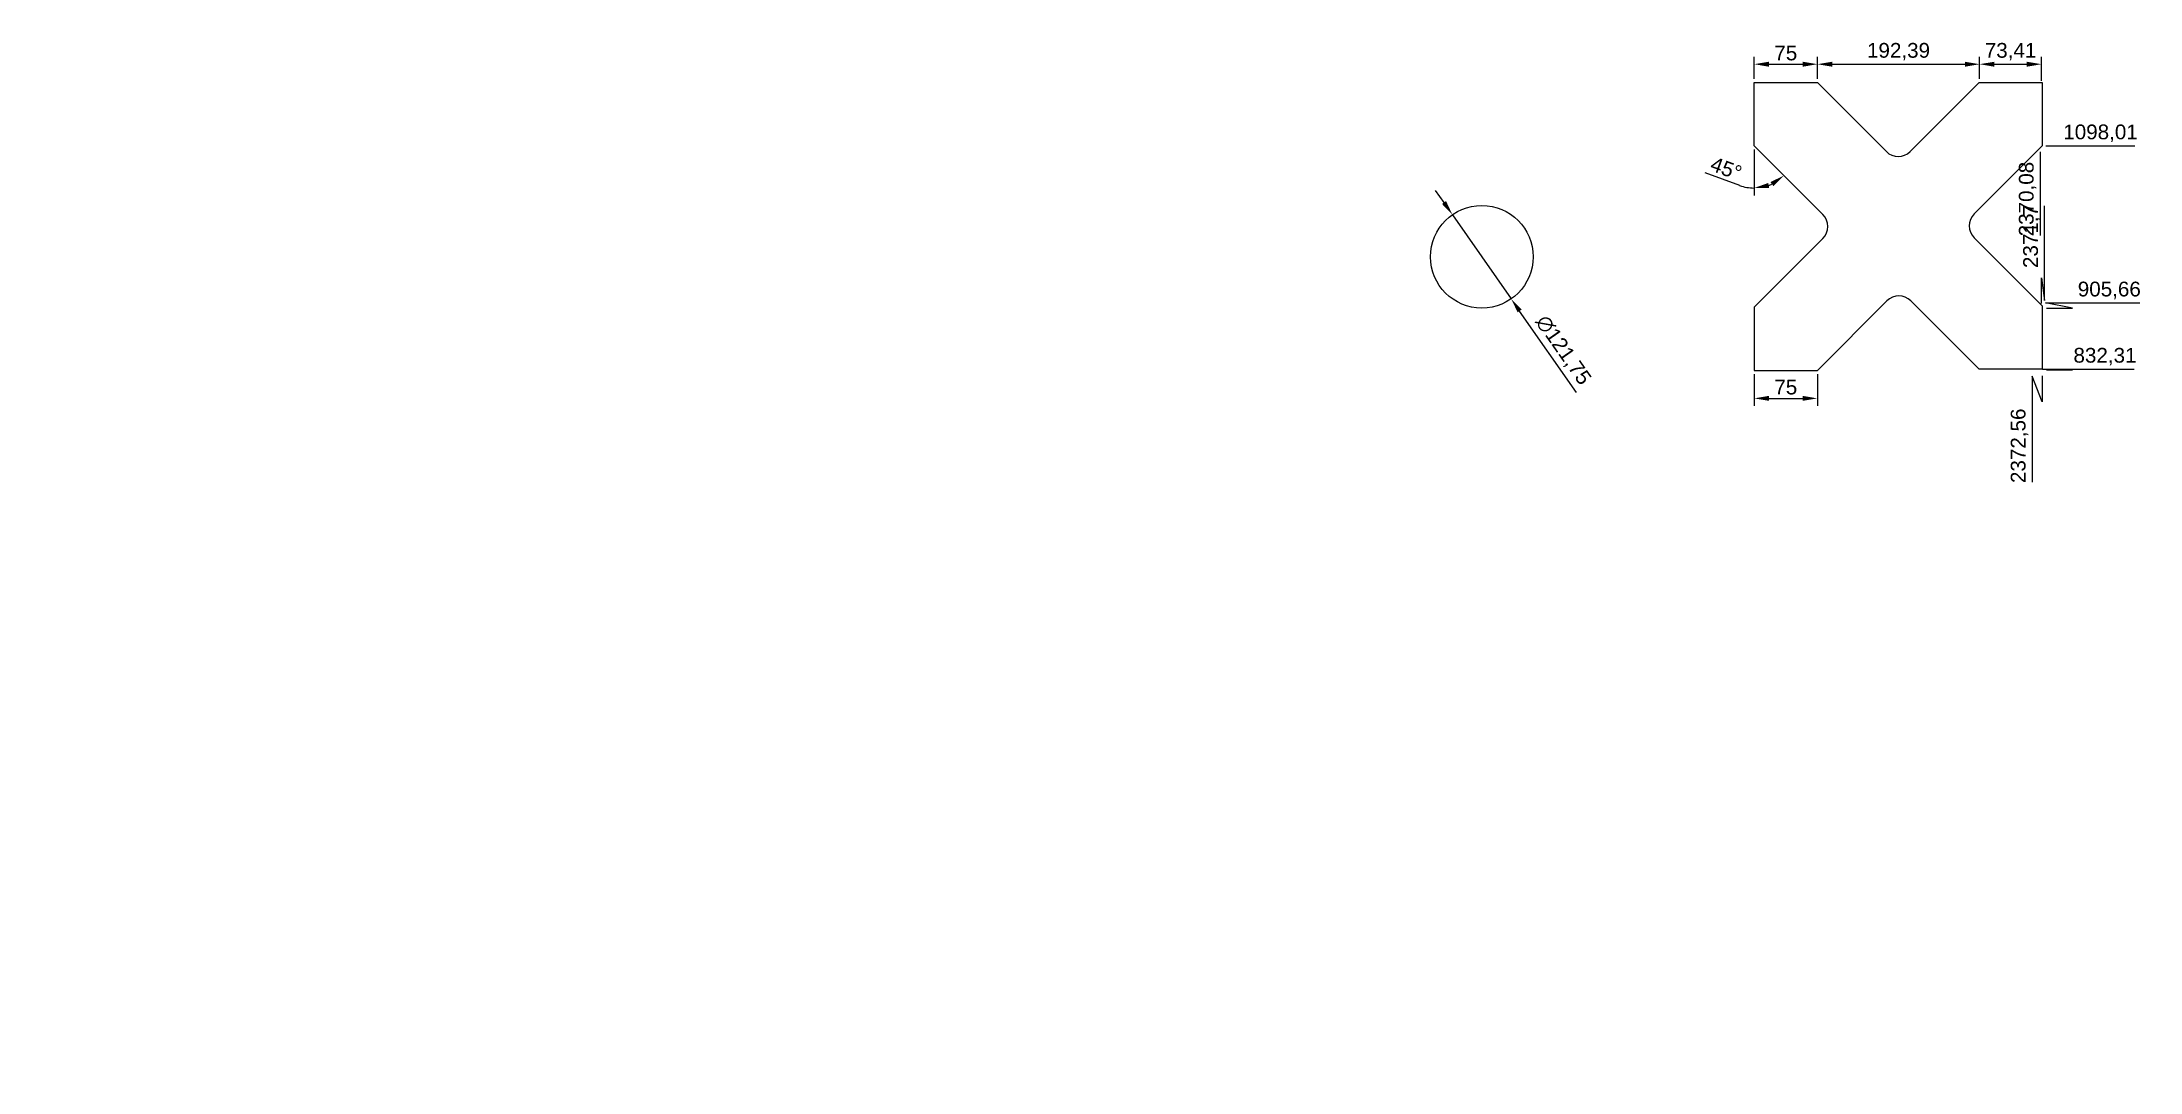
# Model space of a CAD drawing. Header units: millimetres. Extents: x 0 to 2489, y 0 to 1221.
import ezdxf

# ---------------------------------------------------------------- set-up
doc = ezdxf.new("R2010")
doc.units = ezdxf.units.MM
doc.styles.get("Standard").update_dxf_attribs({"font": 'arial.ttf'})
doc.dimstyles.new('ISO-25', dxfattribs={"dimscale": 7, "dimtxt": 2.5, "dimasz": 2.5, "dimexe": 1.25, "dimexo": 0.625, "dimtad": 1, "dimtxsty": 'Standard', "dimcen": 2.5, "dimadec": 0, "dimazin": 0, "dimtfac": 1, "dimtmove": 0, "dimatfit": 3, "dimfxl": 1, "dimarcsym": 0})

# ---------------------------------------------------------------- blocks, each defined once
blk = doc.blocks.new('*D3')
at = {"color": 0, "lineweight": -2, "transparency": 16777216}
for p, q in [((2030.9, 827.3), (2030.9, 789.9)), ((2105.9, 827.3), (2105.9, 789.9)), ((2048.4, 798.6), (2088.4, 798.6))]:
    blk.add_line(p, q, dxfattribs=at)
at = {"color": 0, "transparency": 16777216}
for points in [[(2048.4, 801.6), (2048.4, 795.7), (2030.9, 798.6)], [(2088.4, 801.6), (2088.4, 795.7), (2105.9, 798.6)]]:
    blk.add_solid(points, dxfattribs=at)
at = {"layer": 'Defpoints', "color": 0, "transparency": 16777216}
for p in [(2030.9, 831.6), (2105.9, 831.6), (2105.9, 798.6)]:
    blk.add_point(p, dxfattribs=at)
at = {"color": 0, "transparency": 16777216, "insert": (2068.4, 811.9), "char_height": 17.5, "attachment_point": 5}
blk.add_mtext('75', dxfattribs=at)
blk = doc.blocks.new('*D4')
at = {"color": 0, "lineweight": -2, "transparency": 16777216}
for p, q in [((2030.9, 1177.4), (2030.9, 1203.5)), ((2048.4, 1194.8), (2088.4, 1194.8)), ((2105.9, 1177.4), (2105.9, 1203.5))]:
    blk.add_line(p, q, dxfattribs=at)
at = {"color": 0, "transparency": 16777216}
for points in [[(2048.4, 1197.7), (2048.4, 1191.8), (2030.9, 1194.8)], [(2088.4, 1197.7), (2088.4, 1191.8), (2105.9, 1194.8)]]:
    blk.add_solid(points, dxfattribs=at)
at = {"layer": 'Defpoints', "color": 0, "transparency": 16777216}
for p in [(2105.9, 1194.8), (2030.9, 1173), (2105.9, 1173)]:
    blk.add_point(p, dxfattribs=at)
at = {"color": 0, "transparency": 16777216, "insert": (2068.4, 1208), "char_height": 17.5, "attachment_point": 5}
blk.add_mtext('75', dxfattribs=at)
blk = doc.blocks.new('*D5')
at = {"color": 0, "lineweight": -2, "transparency": 16777216}
for p, q in [((2105.9, 1177.4), (2105.9, 1203.5)), ((2123.4, 1194.8), (2280.8, 1194.8)), ((2298.3, 1177.6), (2298.3, 1203.5))]:
    blk.add_line(p, q, dxfattribs=at)
at = {"color": 0, "transparency": 16777216}
for points in [[(2123.4, 1197.7), (2123.4, 1191.8), (2105.9, 1194.8)], [(2280.8, 1197.7), (2280.8, 1191.8), (2298.3, 1194.8)]]:
    blk.add_solid(points, dxfattribs=at)
at = {"layer": 'Defpoints', "color": 0, "transparency": 16777216}
for p in [(2298.3, 1194.8), (2105.9, 1173), (2298.3, 1173.2)]:
    blk.add_point(p, dxfattribs=at)
at = {"color": 0, "transparency": 16777216, "insert": (2202.1, 1209.6), "char_height": 17.5, "attachment_point": 5}
blk.add_mtext('192,39', dxfattribs=at)
blk = doc.blocks.new('*D6')
at = {"color": 0, "lineweight": -2, "transparency": 16777216}
for p, q in [((2298.3, 1177.6), (2298.3, 1203.5)), ((2315.8, 1194.8), (2354.2, 1194.8)), ((2371.7, 1175), (2371.7, 1203.5))]:
    blk.add_line(p, q, dxfattribs=at)
at = {"color": 0, "transparency": 16777216}
for points in [[(2315.8, 1197.7), (2315.8, 1191.8), (2298.3, 1194.8)], [(2354.2, 1197.7), (2354.2, 1191.8), (2371.7, 1194.8)]]:
    blk.add_solid(points, dxfattribs=at)
at = {"layer": 'Defpoints', "color": 0, "transparency": 16777216}
for p in [(2371.7, 1194.8), (2298.3, 1173.2), (2371.7, 1170.6)]:
    blk.add_point(p, dxfattribs=at)
at = {"color": 0, "transparency": 16777216, "insert": (2335, 1209.6), "char_height": 17.5, "attachment_point": 5}
blk.add_mtext('73,41', dxfattribs=at)
blk = doc.blocks.new('*D7')
at = {"color": 0, "lineweight": -2, "transparency": 16777216}
for p, q in [((2408.4, 832.3), (2373, 833.2)), ((2373, 833.2), (2481.6, 833.2)), ((2377.8, 832.3), (2408.4, 832.3))]:
    blk.add_line(p, q, dxfattribs=at)
at = {"layer": 'Defpoints', "color": 0, "transparency": 16777216}
for p in [(2373.4, 832.3), (2408, 833.2), (0, 0)]:
    blk.add_point(p, dxfattribs=at)
at = {"color": 0, "transparency": 16777216, "insert": (2447, 848.1), "char_height": 17.5, "attachment_point": 5}
blk.add_mtext('832,31', dxfattribs=at)
blk = doc.blocks.new('*D8')
at = {"color": 0, "lineweight": -2, "transparency": 16777216}
for p, q in [((2372.6, 794.7), (2360.5, 825)), ((2360.5, 825), (2360.5, 699.1)), ((2372.6, 825.3), (2372.6, 794.7))]:
    blk.add_line(p, q, dxfattribs=at)
at = {"layer": 'Defpoints', "color": 0, "transparency": 16777216}
for p in [(2372.6, 829.7), (2360.5, 790), (0, 0)]:
    blk.add_point(p, dxfattribs=at)
at = {"color": 0, "transparency": 16777216, "insert": (2345.6, 742.4), "char_height": 17.5, "attachment_point": 5, "rotation": 90}
blk.add_mtext('2372,56', dxfattribs=at)
blk = doc.blocks.new('*D9')
at = {"color": 0, "lineweight": -2, "transparency": 16777216}
for p, q in [((2408.4, 905.7), (2376.4, 911.7)), ((2376.4, 911.7), (2488.4, 911.7)), ((2377.8, 905.7), (2408.4, 905.7))]:
    blk.add_line(p, q, dxfattribs=at)
at = {"layer": 'Defpoints', "color": 0, "transparency": 16777216}
for p in [(2373.4, 905.7), (2411.4, 911.7), (0, 0)]:
    blk.add_point(p, dxfattribs=at)
at = {"color": 0, "transparency": 16777216, "insert": (2452.1, 926.6), "char_height": 17.5, "attachment_point": 5}
blk.add_mtext('905,66', dxfattribs=at)
blk = doc.blocks.new('*D10')
at = {"color": 0, "lineweight": -2, "transparency": 16777216}
for p, q in [((2375.2, 914.7), (2375.2, 1027)), ((2371.7, 910.9), (2371.7, 941.5)), ((2371.7, 941.5), (2375.2, 914.7))]:
    blk.add_line(p, q, dxfattribs=at)
at = {"layer": 'Defpoints', "color": 0, "transparency": 16777216}
for p in [(2375.2, 949.7), (2371.7, 906.5), (0, 0)]:
    blk.add_point(p, dxfattribs=at)
at = {"color": 0, "transparency": 16777216, "insert": (2360.3, 990.5), "char_height": 17.5, "attachment_point": 5, "rotation": 90}
blk.add_mtext('2371,7', dxfattribs=at)
blk = doc.blocks.new('*D11')
at = {"color": 0, "lineweight": -2, "transparency": 16777216}
blk.add_line((2377, 1098), (2482.3, 1098), dxfattribs=at)
at = {"layer": 'Defpoints', "color": 0, "transparency": 16777216}
for p in [(2372.7, 1098), (2396.7, 1098), (0, 0)]:
    blk.add_point(p, dxfattribs=at)
at = {"color": 0, "transparency": 16777216, "insert": (2441.7, 1112.9), "char_height": 17.5, "attachment_point": 5}
blk.add_mtext('1098,01', dxfattribs=at)
blk = doc.blocks.new('*D12')
at = {"color": 0, "lineweight": -2, "transparency": 16777216}
blk.add_line((2370.1, 1091), (2370.1, 991.6), dxfattribs=at)
at = {"layer": 'Defpoints', "color": 0, "transparency": 16777216}
for p in [(2370.1, 1095.4), (2370.1, 1082.6), (0, 0)]:
    blk.add_point(p, dxfattribs=at)
at = {"color": 0, "transparency": 16777216, "insert": (2355.2, 1034.9), "char_height": 17.5, "attachment_point": 5, "rotation": 90}
blk.add_mtext('2370,08', dxfattribs=at)
blk = doc.blocks.new('*D13')
at = {"color": 0, "lineweight": -2, "transparency": 16777216}
for p, q in [((2030.9, 1093.6), (2030.9, 1039.3)), ((2013.7, 1051.1), (1972.6, 1066.2))]:
    blk.add_line(p, q, dxfattribs=at)
for start, end in [(249.8299, 270), (290.1701, 294.8299)]:
    blk.add_arc((2030.9, 1098), 50, start, end, dxfattribs=at)
at = {"color": 0, "transparency": 16777216}
for points in [[(2048.6, 1048.2), (2047.6, 1054), (2030.9, 1048)], [(2050.2, 1055.1), (2053.6, 1050.3), (2066.2, 1062.7)]]:
    blk.add_solid(points, dxfattribs=at)
at = {"layer": 'Defpoints', "color": 0, "transparency": 16777216}
for p in [(2030.9, 1173), (2030.9, 1098), (2030.9, 1098), (2055.9, 1054.7), (2112.4, 1016.5)]:
    blk.add_point(p, dxfattribs=at)
at = {"color": 0, "transparency": 16777216, "insert": (1997.7, 1071.1), "char_height": 17.5, "attachment_point": 5, "rotation": 339.8299}
blk.add_mtext('45°', dxfattribs=at)
blk = doc.blocks.new('*D14')
at = {"color": 0, "lineweight": -2, "transparency": 16777216}
for p, q in [((1663, 1030.8), (1652.9, 1045.1)), ((1673, 1016.4), (1742.7, 916.6)), ((1820.2, 805.4), (1752.7, 902.2))]:
    blk.add_line(p, q, dxfattribs=at)
at = {"color": 0, "transparency": 16777216}
for points in [[(1665.4, 1032.5), (1660.6, 1029.1), (1673, 1016.4)], [(1755.1, 903.9), (1750.3, 900.6), (1742.7, 916.6)]]:
    blk.add_solid(points, dxfattribs=at)
at = {"layer": 'Defpoints', "color": 0, "transparency": 16777216}
for p in [(1673, 1016.4), (1742.7, 916.6)]:
    blk.add_point(p, dxfattribs=at)
at = {"color": 0, "transparency": 16777216, "insert": (1803.9, 855.3), "char_height": 17.5, "attachment_point": 5, "rotation": 304.9116}
blk.add_mtext('∅121,75', dxfattribs=at)

msp = doc.modelspace()

# ---------------------------------------------------------------- linework, layer by layer
for p, q in [((2030.9, 1098.008), (2030.9, 1173.008)), ((2030.9, 1173.008), (2105.9, 1173.008)), ((2105.9, 1173.008), (2187.645, 1091.262)), ((2297.675, 1173.008), (2215.929, 1091.262)), ((2297.675, 1173.008), (2372.675, 1173.008)), ((2372.675, 1173.008), (2372.675, 1098.008)), ((2030.9, 1098.008), (2112.441, 1016.467)), ((2372.675, 1098.008), (2291.901, 1017.234)), ((2030.9, 906.641), (2112.441, 988.183)), ((2372.675, 908.175), (2291.901, 988.949)), ((2030.9, 906.641), (2030.9, 831.641)), ((2105.9, 831.641), (2188.412, 914.154)), ((2297.675, 833.175), (2216.696, 914.154)), ((2372.675, 908.175), (2372.675, 833.175)), ((2030.9, 831.641), (2105.9, 831.641)), ((2372.675, 833.175), (2297.675, 833.175))]:
    msp.add_line(p, q)
msp.add_circle((1707.819, 966.517), 60.876)
for centre, start, end in [((2201.787, 1105.405), 225, 315), ((2098.299, 1002.325), 315, 45), ((2306.043, 1003.092), 135, 225), ((2202.554, 900.012), 45, 135)]:
    msp.add_arc(centre, 20, start, end)

# ---------------------------------------------------------------- dimensions: what is measured, and where the dimension line sits
for base, p1, p2, picture, middle in [((2105.9, 1194.758), (2030.9, 1173.008), (2105.9, 1173.008), '*D4', (2068.4, 1208.032)), ((2105.9, 798.649), (2030.9, 831.641), (2105.9, 831.641), '*D3', (2068.4, 811.924))]:
    dim = msp.add_linear_dim(base=base, p1=p1, p2=p2, dimstyle='ISO-25')
    dim.commit()
    dim.dimension.update_dxf_attribs({"geometry": picture, "text_midpoint": middle})
for base, p1, p2, picture, middle in [((2298.291, 1194.758), (2105.9, 1173.008), (2298.291, 1173.183), '*D5', (2202.095, 1209.649)), ((2371.701, 1194.758), (2298.291, 1173.183), (2371.701, 1170.594), '*D6', (2334.996, 1209.649))]:
    dim = msp.add_linear_dim(base=base, p1=p1, p2=p2, dimstyle='ISO-25', override={"dimtmove": 1})
    dim.commit()
    dim.dimension.update_dxf_attribs({"geometry": picture, "text_midpoint": middle})
dim = msp.add_angular_dim_2l(base=(2055.884, 1054.734), line1=((2030.9, 1098.008), (2030.9, 1173.008)), line2=((2030.9, 1098.008), (2112.441, 1016.467)), dimstyle='ISO-25')
dim.commit()
dim.dimension.update_dxf_attribs({"geometry": '*D13', "text_midpoint": (1997.697, 1071.113)})
for feature_location, offset, dtype, picture, middle in [((2372.675, 1098.008), (24.072, 0), 0, '*D11', (2441.732, 1112.9)), ((2370.079, 1095.412), (0, -12.842), 1, '*D12', (2355.187, 1034.905)), ((2371.701, 906.522), (3.455, 43.149), 1, '*D10', (2360.264, 990.52)), ((2373.428, 905.659), (38.001, 6.041), 0, '*D9', (2452.123, 926.592)), ((2373.428, 832.306), (34.546, 0.863), 0, '*D7', (2446.997, 848.06)), ((2372.5647, 829.7168), (-12.0912, -39.6971), 1, '*D8', (2345.5819, 742.3781))]:
    dim = msp.add_ordinate_dim(feature_location=feature_location, offset=offset, dtype=dtype, origin=(0, 0), dimstyle='ISO-25')
    dim.commit()
    dim.dimension.update_dxf_attribs({"geometry": picture, "text_midpoint": middle})
dim = msp.add_diameter_dim_2p(p1=(1672.979, 1016.437), p2=(1742.659, 916.597), dimstyle='ISO-25')
dim.commit()
dim.dimension.update_dxf_attribs({"geometry": '*D14', "text_midpoint": (1791.469, 846.66)})

doc.saveas('drawing.dxf')
